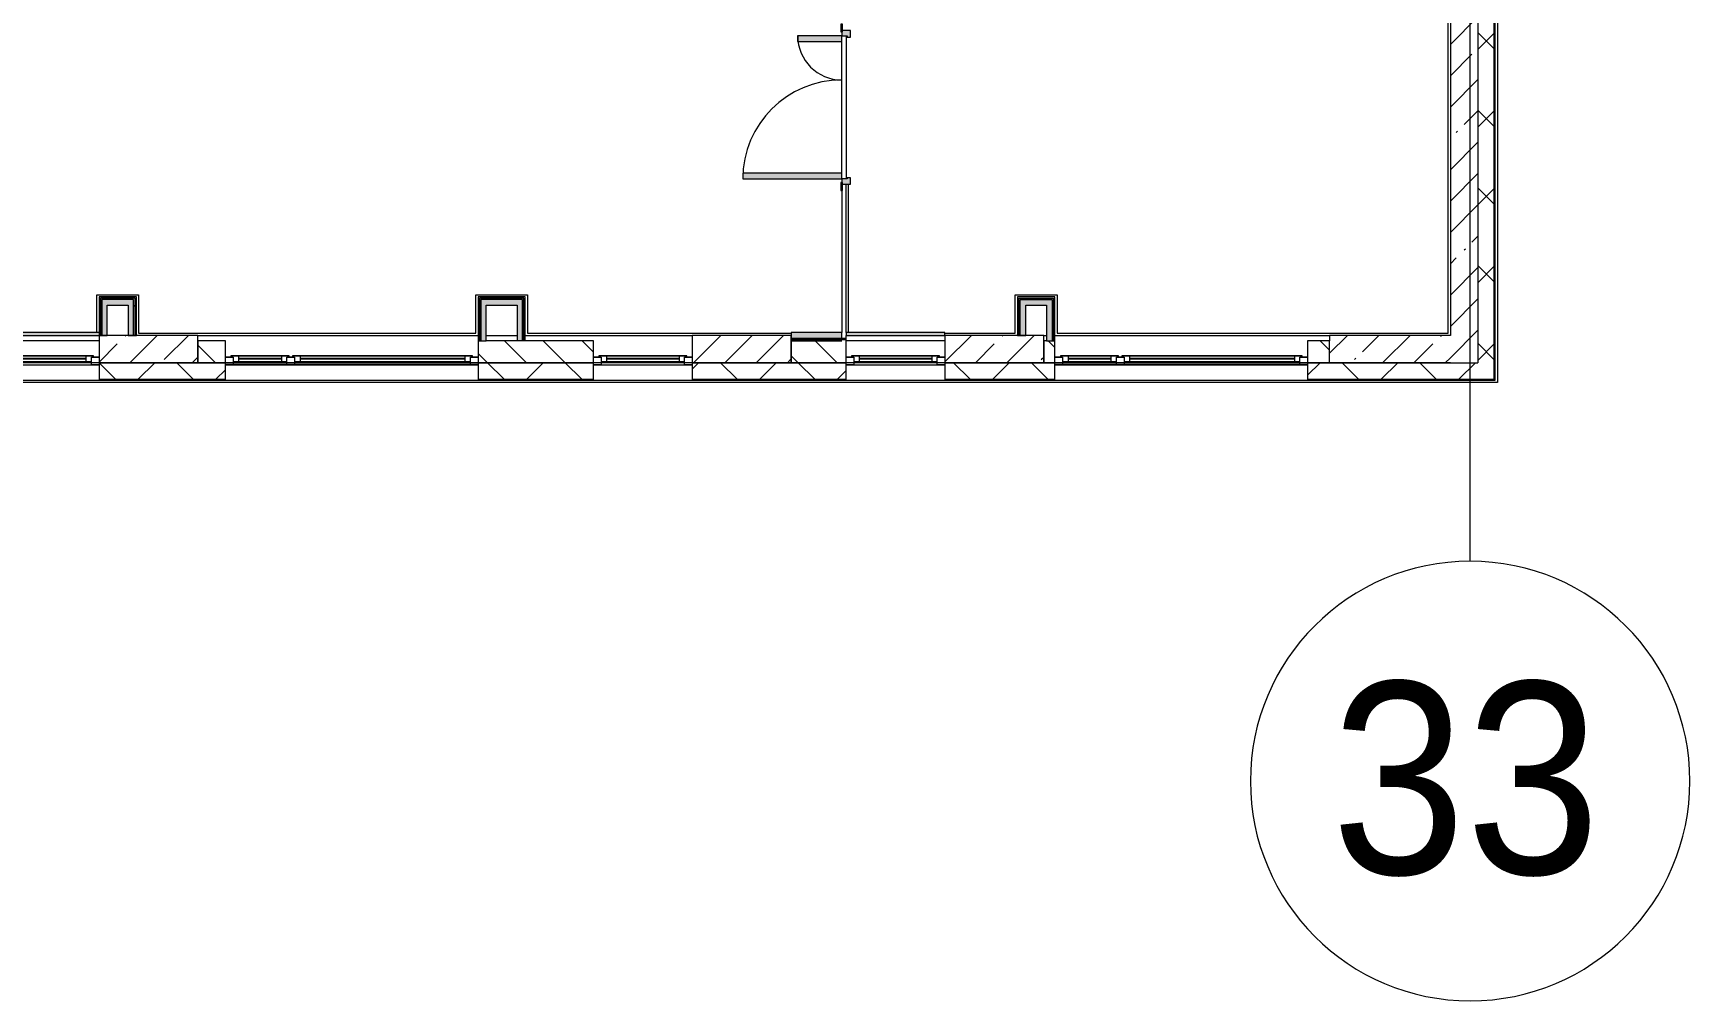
# Model space of a CAD drawing. Header units: millimetres. Extents: x 1311 to 195818, y -8553 to 29000.
# Drawn here: x 180738 to 195818, y -5906 to 2900 of the extents above; entities that cross this region are included whole.
import ezdxf

# ---------------------------------------------------------------- set-up
doc = ezdxf.new("R2010")
doc.units = ezdxf.units.MM
for name, color, linetype, lineweight, true_color in [('A-DOOR-1', 7, 'Continuous', 5, 0xaaaaaa), ('A-DOOR-2', 7, 'Continuous', 5, 0xe2e2e2), ('A-DOOR-FRAM-1', 7, 'Continuous', 5, 0xe2e2e2), ('A-DOOR-FRAM-2', 7, 'Continuous', 5, 0xaaaaaa), ('A-FLOR-1', 7, 'Continuous', 5, 0xaaaaaa), ('I-WALL-2', 7, 'Continuous', 5, 0xe7e7e7), ('I-WALL-3', 7, 'Continuous', 9, 0xe7e7e7)]:
    doc.layers.add(name, color=color, linetype=linetype, lineweight=lineweight, true_color=true_color)
for name, color, linetype, lineweight in [('A-GLAZ-2', 7, 'Continuous', 5), ('A-WALL', 7, 'Continuous', 9), ('A-WALL-3', 7, 'Continuous', 5), ('I-WALL-4', 7, 'Continuous', 5), ('S-COLS-4', 7, 'Continuous', 5), ('Оси', 7, 'Continuous', 9), ('Оси-1', 7, 'Continuous', 20)]:
    doc.layers.add(name, color=color, linetype=linetype, lineweight=lineweight)
doc.styles.add('Arial_1', font='arial.ttf', dxfattribs={"width": 0.9, "height": 1750})
pattern_1 = [(45, (68808.4, 0), (-353.5534, 353.5534), []), (135, (68808.4, 0), (-353.5534, -353.5534), [])]
pattern_2 = [(45, (68808.4, 0), (-285.1231, 285.1231), []), (45, (69093.5, 0), (-285.1231, 285.1231), [504.031, -100.806, 16.764, -84.042])]
pattern_3 = [(45, (68808.4, 0), (-530.33, 530.33), []), (135, (68808.4, 0), (-530.33, -530.33), [])]

# ---------------------------------------------------------------- blocks, each defined once
blk = doc.blocks.new('120_Окно_СКБ_2Ст_Фрамуга сверху - 120_Окно_СКБ_2Ст_2300х2500_h_ ДОО-19727959-1_11_1_птичка')
at = {"layer": 'A-GLAZ-2'}
for p, q in [((-1150, -127), (-1150, -57)), ((-1150, -57), (-1080, -57)), ((1150, -57), (-1150, -57)), ((-1080, -127), (-1150, -127)), ((-1150, -127), (-1100, -127)), ((-1080, -127), (-1100, -127)), ((-1100, -127), (-1100, -137)), ((-1100, -137), (540, -137)), ((540, -137), (-1100, -137)), ((-1080, -57), (-1080, -127)), ((-1080, -57), (1080, -57)), ((520, -87), (-1080, -87)), ((-1080, -87), (-1080, -127)), ((-1030, -137), (-1030, -87)), ((-1030, -107), (470, -107)), ((470, -117), (-1030, -117)), ((470, -137), (470, -87)), ((520, -127), (520, -57)), ((520, -57), (590, -57)), ((520, -127), (520, -87)), ((590, -127), (520, -127)), ((540, -127), (520, -127)), ((540, -127), (570, -127)), ((540, -127), (570, -127)), ((540, -137), (540, -127)), ((590, -127), (570, -127)), ((570, -127), (570, -137)), ((570, -137), (1100, -137)), ((1100, -137), (570, -137)), ((590, -57), (590, -127)), ((1080, -87), (590, -87)), ((590, -87), (590, -127)), ((640, -137), (640, -87)), ((640, -107), (1030, -107)), ((1030, -117), (640, -117)), ((1030, -137), (1030, -87)), ((1080, -127), (1080, -57)), ((1080, -57), (1150, -57)), ((1080, -127), (1080, -87)), ((1150, -127), (1080, -127)), ((1100, -127), (1080, -127)), ((1100, -127), (1150, -127)), ((1100, -137), (1100, -127)), ((1150, -57), (1150, -127))]:
    blk.add_line(p, q, dxfattribs=at)
blk = doc.blocks.new('120_Окно_СКБ_1Ст - 120_Окно_СКБ_1Ст 900х2500_h_ с форточкой-22876038-1_11_1_птичка')
at = {"layer": 'A-GLAZ-2'}
for p, q in [((-450, -127), (-450, -57)), ((-450, -57), (-380, -57)), ((450, -57), (-450, -57)), ((-380, -127), (-450, -127)), ((-450, -127), (-400, -127)), ((-380, -127), (-400, -127)), ((-400, -127), (-400, -137)), ((-400, -137), (400, -137)), ((400, -137), (-400, -137)), ((-380, -57), (-380, -127)), ((380, -87), (-380, -87)), ((-380, -87), (-380, -127)), ((-330, -137), (-330, -87)), ((-330, -107), (330, -107)), ((330, -117), (-330, -117)), ((330, -137), (330, -87)), ((380, -127), (380, -57)), ((380, -57), (450, -57)), ((380, -127), (380, -87)), ((450, -127), (380, -127)), ((400, -127), (380, -127)), ((400, -127), (450, -127)), ((400, -137), (400, -127)), ((450, -57), (450, -127))]:
    blk.add_line(p, q, dxfattribs=at)
blk = doc.blocks.new('110_Дверь_СКБ_2Ст - Д-5_п__в составе перегородки _не входит в спец__-32680960-1_11_1_птичка')
at = {"layer": 'A-DOOR-2'}
for points in [[(-638, 0), (-588, 0), (-588, 901), (-638, 901), (-638, 40)], [(612, 0), (662, 0), (662, 401), (612, 401), (612, 40)]]:
    blk.add_hatch(color=256, dxfattribs=at).paths.add_polyline_path(points)
h = blk.add_hatch(color=256, dxfattribs=at)
h.paths.add_polyline_path([(-688, 0), (-688, -79), (-628, -79), (-628, -49), (-638, -49), (-638, 0)])
h.paths.add_polyline_path([(652, -79), (712, -79), (712, 0), (662, 0), (662, -49), (652, -49)])
at = {"layer": 'A-DOOR-FRAM-1'}
for points in [[(-743, 3), (-743, 0), (-672, 0), (-672, 8), (-743, 8)], [(698, 0), (768, 0), (768, 8), (698, 8)], [(-743, -9), (-688, -9), (-688, -1), (-743, -1)], [(712, -9), (768, -9), (768, -1), (712, -1)]]:
    blk.add_hatch(color=256, dxfattribs=at).paths.add_polyline_path(points)
at = {"layer": 'A-DOOR-1'}
for p, q in [((-638, 901), (-638, 0)), ((-588, 901), (-638, 901)), ((-588, 0), (-588, 901)), ((662, 401), (612, 401)), ((612, 401), (612, 0)), ((662, 0), (662, 401)), ((-638, 0), (-588, 0)), ((612, 0), (662, 0))]:
    blk.add_line(p, q, dxfattribs=at)
for centre, radius, start, end in [((-638, 0), 900, 0, 90), ((662, 0), 400, 90, 180)]:
    blk.add_arc(centre, radius, start, end, dxfattribs=at)
at = {"layer": 'A-DOOR-FRAM-2'}
for p, q in [((-672, 8), (-743, 8)), ((-743, 8), (-743, 0)), ((-743, 0), (-672, 0)), ((-638, 0), (-688, 0)), ((-688, 0), (-688, -79)), ((-672, 0), (-688, 0)), ((-688, 0), (-688, -1)), ((-672, 0), (-672, 8)), ((-672, -1), (-672, 0)), ((-638, -49), (-638, 0)), ((662, 0), (662, -49)), ((712, 0), (662, 0)), ((768, 8), (698, 8)), ((698, 8), (698, 0)), ((712, 0), (698, 0)), ((698, 0), (698, -1)), ((698, 0), (768, 0)), ((712, -79), (712, 0)), ((712, -1), (712, 0)), ((768, 0), (768, 8)), ((-672, -1), (-743, -1)), ((-743, -1), (-743, -9)), ((-743, -9), (-672, -9)), ((-688, -79), (-628, -79)), ((-688, -1), (-672, -1)), ((-672, -9), (-672, -1)), ((-628, -49), (-638, -49)), ((-628, -79), (-628, -49)), ((662, -49), (652, -49)), ((652, -49), (652, -79)), ((652, -79), (712, -79)), ((698, -1), (712, -1)), ((768, -1), (698, -1)), ((698, -1), (698, -9)), ((698, -9), (768, -9)), ((768, -9), (768, -1))]:
    blk.add_line(p, q, dxfattribs=at)
blk = doc.blocks.new('Ось сетки - D8-29747960-1_11_1_птичка')
at = {"layer": 'Оси-1'}
for start, end in [(360, 180), (180, 360)]:
    blk.add_arc((0, 0), 4, start, end, dxfattribs=at)

msp = doc.modelspace()

# ---------------------------------------------------------------- hatches: boundary and pattern name
at = {"layer": 'A-WALL-3'}
h = msp.add_hatch(dxfattribs=at)
h.set_pattern_fill('FP_120', color=256, style=0, pattern_type=2)
h.set_pattern_definition(pattern_1)
h.paths.add_polyline_path([(194038.4, -250), (194038.4, 7700), (193888.4, 7700), (193888.4, -250), (193998.4, -250)])
h.paths.add_polyline_path([(194036.7, 8900), (194038.4, 8900), (194038.4, 10820), (193888.4, 10820), (193888.4, 8900), (193998.4, 8900)])
h.paths.add_polyline_path([(193888.4, 13120), (194038.4, 13120), (194038.4, 13670), (193888.4, 13670), (193888.4, 13293.6)])
h.paths.add_polyline_path([(193888.4, 15220), (194038.4, 15220), (194038.4, 21550), (193888.4, 21550), (193888.4, 15593.2)])
h = msp.add_hatch(dxfattribs=at)
h.set_pattern_fill('FP_102', color=256, style=0, pattern_type=2)
h.set_pattern_definition([(135, (68808.4, 0), (-176.7767, -176.7767), [])])
h.paths.add_polyline_path([(192538.4, -100), (192538.4, 100), (192338.4, 100), (192338.4, -100), (192397.3, -100)])
h.paths.add_polyline_path([(160835.3, -100), (161538.4, -100), (161538.4, 100), (160738.4, 100), (160738.4, -100)])
h.paths.add_polyline_path([(163588.4, -100), (163588.4, 100), (163338.4, 100), (163338.4, -100)])
h.paths.add_polyline_path([(165913.4, -100), (166913.4, -100), (166913.4, 100), (165913.4, 100), (165913.4, 70.9)])
h.paths.add_polyline_path([(169638.4, -100), (170538.4, -100), (170538.4, 100), (169638.4, 100), (169638.4, 82.2)])
h.paths.add_polyline_path([(171688.4, -100), (171688.4, 100), (171438.4, 100), (171438.4, -100)])
h.paths.add_polyline_path([(173988.4, -100), (175038.4, -100), (175038.4, 100), (173988.4, 100), (173988.4, -27.9)])
h.paths.add_polyline_path([(189938.4, -100), (190038.4, -100), (190038.4, 100), (189938.4, 100), (189938.4, -11)])
h.paths.add_polyline_path([(178378.4, -100), (178638.4, -100), (178638.4, 100), (178288.4, 100), (178288.4, -100), (178358.4, -100)])
h.paths.add_polyline_path([(188138.4, -100), (188138.4, 100), (187638.4, 100), (187638.4, -100), (187755.8, -100)])
h.paths.add_polyline_path([(179538.4, -100), (180438.4, -100), (180438.4, 100), (179538.4, 100), (179538.4, -55)])
h.paths.add_polyline_path([(182488.4, -100), (182488.4, 100), (182238.4, 100), (182238.4, -100)])
h.paths.add_polyline_path([(185838.4, -100), (185838.4, 100), (184788.4, 100), (184788.4, -100), (184971, -100)])
h = msp.add_hatch(dxfattribs=at)
h.set_pattern_fill('FP_120', color=256, style=0, pattern_type=2)
h.set_pattern_definition(pattern_1)
h.paths.add_polyline_path([(189038.4, -250), (190038.4, -250), (190038.4, -100), (189038.4, -100), (189038.4, -210)])
h.paths.add_polyline_path([(158018.4, -250), (159838.4, -250), (159838.4, -100), (158018.4, -100)])
h.paths.add_polyline_path([(192338.4, -250), (193888.4, -250), (193888.4, -100), (192338.4, -100), (192338.4, -210)])
h.paths.add_polyline_path([(179538.4, -250), (180438.4, -250), (180438.4, -100), (179538.4, -100), (179538.4, -210)])
h.paths.add_polyline_path([(176158.4, -250), (176838.4, -250), (176838.4, -100), (175938.4, -100), (175938.4, -250), (176038.4, -250)])
h.paths.add_polyline_path([(181338.4, -250), (182488.4, -250), (182488.4, -100), (181338.4, -100), (181338.4, -210)])
h.paths.add_polyline_path([(184788.4, -250), (185838.4, -250), (185838.4, -100), (184788.4, -100), (184788.4, -210)])
h.paths.add_polyline_path([(186738.4, -250), (188138.4, -250), (188138.4, -100), (186738.4, -100), (186738.4, -210)])
h.paths.add_polyline_path([(178472.9, -250), (178638.4, -250), (178638.4, -100), (178288.4, -100), (178288.4, -250)])
h.paths.add_polyline_path([(163588.4, -250), (163588.4, -100), (162438.4, -100), (162438.4, -250), (162691.9, -250)])
h.paths.add_polyline_path([(174759.7, -250), (175038.4, -250), (175038.4, -100), (173988.4, -100), (173988.4, -250)])
h.paths.add_polyline_path([(165888.4, -250), (166938.4, -250), (166938.4, -100), (165888.4, -100), (165888.4, -210)])
h.paths.add_polyline_path([(171046.6, -250), (171688.4, -250), (171688.4, -100), (169638.4, -100), (169638.4, -250), (170118.3, -250)])
h.paths.add_polyline_path([(168738.4, -250), (168738.4, -100), (167838.4, -100), (167838.4, -250), (168261.7, -250)])
h.paths.add_polyline_path([(160835.3, -250), (161538.4, -250), (161538.4, -100), (160738.4, -100), (160738.4, -250)])
at = {"layer": 'I-WALL-2'}
for points in [[(181363.4, 150), (181413.4, 150), (181413.4, 475), (181363.4, 475), (181363.4, 170)], [(181603.4, 425), (181653.4, 425), (181653.4, 475), (181413.4, 475), (181413.4, 425)], [(184863.4, 100), (184863.4, 475), (184813.4, 475), (184813.4, 100)], [(185143.4, 425), (185193.4, 425), (185193.4, 475), (184863.4, 475), (184863.4, 425), (184971, 425)], [(181653.4, 150), (181653.4, 425), (181603.4, 425), (181603.4, 150)], [(185193.4, 100), (185193.4, 425), (185143.4, 425), (185143.4, 100)]]:
    msp.add_hatch(color=256, dxfattribs=at).paths.add_polyline_path(points)
at = {"layer": 'I-WALL-3'}
for points in [[(189773.4, 425), (189963.4, 425), (189963.4, 475), (189723.4, 475), (189723.4, 425)], [(189963.4, 100), (190013.4, 100), (190013.4, 475), (189963.4, 475), (189963.4, 129.3)], [(189723.4, 150), (189773.4, 150), (189773.4, 425), (189723.4, 425), (189723.4, 170)], [(180438.4, 125), (180438.4, 150), (181338.4, 150), (181338.4, 175), (178558.4, 170), (178558.4, 125), (178638.4, 125), (178638.4, 150), (179538.4, 150), (179538.4, 125), (180329.5, 125)]]:
    msp.add_hatch(color=256, dxfattribs=at).paths.add_polyline_path(points)
h = msp.add_hatch(color=256, dxfattribs=at)
h.paths.add_polyline_path([(188098.4, 125), (188098.4, 175), (187638.4, 170), (187638.4, 125), (187755.8, 125)])
h.paths.add_polyline_path([(189038.4, 150), (189038.4, 175), (188138.4, 170), (188138.4, 150), (188684.1, 150)])
at = {"layer": 'I-WALL-4'}
h = msp.add_hatch(dxfattribs=at)
h.set_pattern_fill('FP_101', color=256, style=0, pattern_type=2)
h.set_pattern_definition(pattern_2)
h.paths.add_polyline_path([(193638.4, -100), (193888.4, -100), (193888.4, 7700), (193638.4, 7700), (193638.4, 70.9)])
h = msp.add_hatch(dxfattribs=at)
h.set_pattern_fill('FP_212', color=256, style=0, pattern_type=2)
h.set_pattern_definition(pattern_3)
h.paths.add_polyline_path([(181665.9, 150), (181663.6, 475), (181653.4, 475), (181653.4, 150)])
h = msp.add_hatch(dxfattribs=at)
h.set_pattern_fill('FP_212', color=256, style=0, pattern_type=2)
h.set_pattern_definition(pattern_3)
h.paths.add_polyline_path([(181678.4, 150), (181678.4, 487.5), (181665.9, 487.5), (181665.9, 150)])
h = msp.add_hatch(dxfattribs=at)
h.set_pattern_fill('FP_212', color=256, style=0, pattern_type=2)
h.set_pattern_definition(pattern_3)
h.paths.add_polyline_path([(184800.9, 100), (184800.9, 500), (184788.4, 500), (184788.4, 100)])
h = msp.add_hatch(dxfattribs=at)
h.set_pattern_fill('FP_212', color=256, style=0, pattern_type=2)
h.set_pattern_definition(pattern_3)
h.paths.add_polyline_path([(185205.9, 487.5), (185218.4, 487.5), (185218.4, 500), (184800.9, 500), (184800.9, 487.5), (185193.4, 487.5)])
h = msp.add_hatch(dxfattribs=at)
h.set_pattern_fill('FP_212', color=256, style=0, pattern_type=2)
h.set_pattern_definition(pattern_3)
h.paths.add_polyline_path([(184800.9, 100), (184813.4, 100), (184813.4, 487.5), (184800.9, 487.5), (184800.9, 134.3)])
h = msp.add_hatch(dxfattribs=at)
h.set_pattern_fill('FP_212', color=256, style=0, pattern_type=2)
h.set_pattern_definition(pattern_3)
h.paths.add_polyline_path([(184863.4, 475), (185205.9, 475), (185205.9, 487.5), (184813.4, 487.5), (184813.4, 475)])
h = msp.add_hatch(dxfattribs=at)
h.set_pattern_fill('FP_212', color=256, style=0, pattern_type=2)
h.set_pattern_definition(pattern_3)
h.paths.add_polyline_path([(185205.9, 100), (185205.9, 475), (185193.4, 475), (185193.4, 100)])
h = msp.add_hatch(dxfattribs=at)
h.set_pattern_fill('FP_212', color=256, style=0, pattern_type=2)
h.set_pattern_definition(pattern_3)
h.paths.add_polyline_path([(185218.4, 100), (185218.4, 487.5), (185205.9, 487.5), (185205.9, 100)])
h = msp.add_hatch(dxfattribs=at)
h.set_pattern_fill('FP_212', color=256, style=0, pattern_type=2)
h.set_pattern_definition(pattern_3)
h.paths.add_polyline_path([(190013.4, 100), (190025.9, 100), (190025.9, 487.5), (190013.4, 487.5), (190013.4, 128.7)])
h = msp.add_hatch(dxfattribs=at)
h.set_pattern_fill('FP_212', color=256, style=0, pattern_type=2)
h.set_pattern_definition(pattern_3)
h.paths.add_polyline_path([(190038.4, 100), (190038.4, 500), (190025.9, 500), (190025.9, 100)])
h = msp.add_hatch(dxfattribs=at)
h.set_pattern_fill('FP_212', color=256, style=0, pattern_type=2)
h.set_pattern_definition(pattern_3)
h.paths.add_polyline_path([(188095.9, 112.5), (188138.4, 112.5), (188138.4, 125), (187638.4, 125), (187638.4, 112.5), (187755.8, 112.5)])
h = msp.add_hatch(dxfattribs=at)
h.set_pattern_fill('FP_212', color=256, style=0, pattern_type=2)
h.set_pattern_definition(pattern_3)
h.paths.add_polyline_path([(188138.4, 100), (188138.4, 112.5), (187638.4, 112.5), (187638.4, 100), (188098.4, 100)])
h = msp.add_hatch(dxfattribs=at)
h.set_pattern_fill('FP_101', color=256, style=0, pattern_type=2)
h.set_pattern_definition(pattern_2)
h.paths.add_polyline_path([(193325.6, -100), (193638.4, -100), (193638.4, 150), (192538.4, 150), (192538.4, -100)])
at = {"layer": 'S-COLS-4'}
h = msp.add_hatch(dxfattribs=at)
h.set_pattern_fill('FP_101', color=256, style=0, pattern_type=2)
h.set_pattern_definition(pattern_2)
h.paths.add_polyline_path([(182186.1, -100), (182238.4, -100), (182238.4, 150), (181338.4, 150), (181338.4, -100)])
h = msp.add_hatch(dxfattribs=at)
h.set_pattern_fill('FP_101', color=256, style=0, pattern_type=2)
h.set_pattern_definition(pattern_2)
h.paths.add_polyline_path([(186827.5, -100), (187638.4, -100), (187638.4, 150), (186738.4, 150), (186738.4, -100)])
h = msp.add_hatch(dxfattribs=at)
h.set_pattern_fill('FP_101', color=256, style=0, pattern_type=2)
h.set_pattern_definition(pattern_2)
h.paths.add_polyline_path([(189938.4, -100), (189938.4, 150), (189038.4, 150), (189038.4, -100), (189612.4, -100)])

# ---------------------------------------------------------------- linework, layer by layer
at = {"layer": 'A-FLOR-1'}
for p, q in [((193618.4, 170), (193618.4, 7721)), ((188158.4, 1525), (188158.4, 175)), ((181318.4, 174.4), (181318.4, 520)), ((181318.4, 520), (181698.4, 520)), ((181698.4, 520), (181698.4, 170)), ((184768.4, 170), (184768.4, 520)), ((184768.4, 520), (185238.4, 520)), ((185238.4, 520), (185238.4, 170)), ((189678.4, 170), (189678.4, 520)), ((189678.4, 520), (190058.4, 520)), ((190058.4, 520), (190058.4, 170)), ((181698.4, 170), (184768.4, 170)), ((185238.4, 170), (187638.4, 170)), ((189038.4, 170), (189678.4, 170)), ((190058.4, 170), (193618.4, 170))]:
    msp.add_line(p, q, dxfattribs=at)
at = {"layer": 'A-WALL'}
for p, q in [((194038.4, -250), (194038.4, 7700)), ((194041.4, -253), (194041.4, 7700)), ((181350.9, 487.5), (181350.9, 150)), ((181665.9, 487.5), (181350.9, 487.5)), ((181363.4, 475), (181363.4, 150)), ((181653.4, 475), (181363.4, 475)), ((181653.4, 150), (181653.4, 475)), ((181665.9, 150), (181665.9, 487.5)), ((184800.9, 487.5), (184800.9, 100)), ((185205.9, 487.5), (184800.9, 487.5)), ((184813.4, 475), (184813.4, 100)), ((185193.4, 475), (184813.4, 475)), ((185193.4, 100), (185193.4, 475)), ((185205.9, 100), (185205.9, 487.5)), ((189710.9, 487.5), (190025.9, 487.5)), ((189710.9, 150), (189710.9, 487.5)), ((189723.4, 475), (190013.4, 475)), ((189723.4, 150), (189723.4, 475)), ((190013.4, 475), (190013.4, 100)), ((190025.9, 487.5), (190025.9, 100)), ((188098.4, 125), (188098.4, 175)), ((188138.4, 175), (188138.4, 150)), ((187638.4, 125), (188138.4, 125)), ((187638.4, 112.5), (188138.4, 112.5)), ((187638.4, 100), (187638.4, 100)), ((187638.4, 100), (188098.4, 100)), ((192538.4, -100), (192538.4, 100)), ((182238.4, -100), (182488.4, -100)), ((182488.4, -100), (182238.4, -100)), ((184788.4, -100), (185838.4, -100)), ((185838.4, -100), (184788.4, -100)), ((187638.4, -100), (188138.4, -100)), ((188138.4, -100), (187638.4, -100)), ((189938.4, -100), (190038.4, -100)), ((190038.4, -100), (189938.4, -100)), ((192538.4, -100), (192338.4, -100)), ((192338.4, -100), (193638.4, -100)), ((181338.4, -250), (182488.4, -250)), ((181338.4, -253), (182488.4, -253)), ((184788.4, -250), (185838.4, -250)), ((184788.4, -253), (185838.4, -253)), ((186738.4, -250), (188138.4, -250)), ((186738.4, -253), (188138.4, -253)), ((189038.4, -250), (190038.4, -250)), ((189038.4, -253), (190038.4, -253)), ((192338.4, -250), (194038.4, -250)), ((192338.4, -253), (194041.4, -253))]:
    msp.add_line(p, q, dxfattribs=at)
at = {"layer": 'A-WALL-3'}
for p, q in [((194068.4, 11722), (194068.4, -280)), ((194046.4, -258), (194046.4, 10820)), ((193888.4, 8900), (193888.4, -100)), ((182488.4, 100), (182238.4, 100)), ((182238.4, 100), (182238.4, -100)), ((182488.4, -258), (182488.4, 100)), ((184788.4, 100), (184788.4, -258)), ((185838.4, 100), (184863.4, 100)), ((185838.4, -258), (185838.4, 100)), ((187638.4, 100), (187638.4, -100)), ((188138.4, -258), (188138.4, 100)), ((189963.4, 100), (189938.4, 100)), ((189938.4, 100), (189938.4, -100)), ((190038.4, -258), (190038.4, 100)), ((192538.4, 100), (192338.4, 100)), ((192338.4, 100), (192338.4, -258)), ((182238.4, -100), (180438.4, -100)), ((181338.4, -100), (181338.4, -258)), ((182488.4, -100), (184788.4, -100)), ((187638.4, -100), (185838.4, -100)), ((186738.4, -100), (186738.4, -258)), ((189938.4, -100), (188138.4, -100)), ((189038.4, -100), (189038.4, -258)), ((190038.4, -100), (192338.4, -100)), ((193638.4, -100), (192538.4, -100)), ((178288.4, -258), (181338.4, -258)), ((194068.4, -280), (178288.4, -280)), ((181338.4, -258), (194046.4, -258))]:
    msp.add_line(p, q, dxfattribs=at)
at = {"layer": 'I-WALL-4'}
for p, q in [((193638.4, 8900), (193638.4, 150)), ((188098.4, 1575), (188098.4, 2875)), ((188138.4, 2875), (188138.4, 1575)), ((188138.4, 175), (188138.4, 1525)), ((188098.4, 1470), (188098.4, 175)), ((181338.4, 500), (181338.4, 150)), ((181678.4, 500), (181338.4, 500)), ((181678.4, 150), (181678.4, 500)), ((184788.4, 500), (184788.4, 100)), ((185218.4, 500), (184788.4, 500)), ((185218.4, 100), (185218.4, 500)), ((190038.4, 500), (189698.4, 500)), ((189698.4, 500), (189698.4, 150)), ((190038.4, 100), (190038.4, 500)), ((181413.4, 150), (181413.4, 425)), ((181413.4, 425), (181603.4, 425)), ((181603.4, 425), (181603.4, 150)), ((184863.4, 100), (184863.4, 425)), ((184863.4, 425), (185143.4, 425)), ((185143.4, 425), (185143.4, 100)), ((189773.4, 425), (189963.4, 425)), ((189773.4, 150), (189773.4, 425)), ((189963.4, 425), (189963.4, 100)), ((181338.4, 175), (178558.4, 175)), ((188098.4, 175), (187638.4, 175)), ((187638.4, 175), (187638.4, 100)), ((189038.4, 175), (188138.4, 175)), ((189038.4, 150), (189038.4, 175)), ((180438.4, 150), (181338.4, 150)), ((181338.4, 100), (180438.4, 100)), ((181338.4, 150), (181413.4, 150)), ((181603.4, 150), (181678.4, 150)), ((182238.4, 150), (184788.4, 150)), ((184788.4, 100), (184863.4, 100)), ((184863.4, 150), (185143.4, 150)), ((185218.4, 150), (186738.4, 150)), ((188138.4, 100), (188138.4, 150)), ((188138.4, 150), (189038.4, 150)), ((189038.4, 100), (188138.4, 100)), ((189698.4, 150), (189773.4, 150)), ((189938.4, 150), (189963.4, 150)), ((189963.4, 100), (190038.4, 100)), ((190038.4, 150), (192538.4, 150)), ((193638.4, 150), (192538.4, 150)), ((192538.4, 150), (192538.4, 100)), ((181338.4, -100), (180438.4, -100)), ((184788.4, -100), (182488.4, -100)), ((186738.4, -100), (185838.4, -100)), ((189038.4, -100), (188138.4, -100)), ((192338.4, -100), (190038.4, -100)), ((193638.4, -100), (193888.4, -100))]:
    msp.add_line(p, q, dxfattribs=at)
at = {"layer": 'S-COLS-4'}
for p, q in [((182238.4, 150), (181338.4, 150)), ((181338.4, 150), (181338.4, -100)), ((182238.4, 100), (182238.4, 150)), ((182238.4, -100), (182238.4, 100)), ((187638.4, 150), (186738.4, 150)), ((186738.4, 150), (186738.4, -100)), ((187638.4, 100), (187638.4, 150)), ((187638.4, -100), (187638.4, 100)), ((189938.4, 150), (189038.4, 150)), ((189038.4, 150), (189038.4, -100)), ((189938.4, 100), (189938.4, 150)), ((189938.4, -100), (189938.4, 100)), ((181338.4, -100), (182238.4, -100)), ((186738.4, -100), (187638.4, -100)), ((189038.4, -100), (189938.4, -100))]:
    msp.add_line(p, q, dxfattribs=at)
at = {"layer": 'Оси'}
msp.add_line((193818.4, -1906.3), (193818.4, 9979), dxfattribs=at)

# ---------------------------------------------------------------- block references
at = {"layer": 'A-DOOR-1', "rotation": 90}
msp.add_blockref('110_Дверь_СКБ_2Ст - Д-5_п__в составе перегородки _не входит в спец__-32680960-1_11_1_птичка', (188097.9, 2212.5), dxfattribs=at)
at = {"layer": 'A-GLAZ-2', "rotation": 180}
for name, p in [('120_Окно_СКБ_1Ст - 120_Окно_СКБ_1Ст 900х2500_h_ с форточкой-22876038-1_11_1_птичка', (180888.4, -175)), ('120_Окно_СКБ_2Ст_Фрамуга сверху - 120_Окно_СКБ_2Ст_2300х2500_h_ ДОО-19727959-1_11_1_птичка', (183638.4, -175)), ('120_Окно_СКБ_1Ст - 120_Окно_СКБ_1Ст 900х2500_h_ с форточкой-22876038-1_11_1_птичка', (186288.4, -175)), ('120_Окно_СКБ_1Ст - 120_Окно_СКБ_1Ст 900х2500_h_ с форточкой-22876038-1_11_1_птичка', (188588.4, -175)), ('120_Окно_СКБ_2Ст_Фрамуга сверху - 120_Окно_СКБ_2Ст_2300х2500_h_ ДОО-19727959-1_11_1_птичка', (191188.4, -175))]:
    msp.add_blockref(name, p, dxfattribs=at)
at = {"layer": 'Оси-1', "xscale": 499.9999999999995, "yscale": 499.9999999999995, "zscale": 499.9999999999995}
msp.add_blockref('Ось сетки - D8-29747960-1_11_1_птичка', (193818.4, -3906.3), dxfattribs=at)

# ---------------------------------------------------------------- texts
at = {"layer": 'Оси', "insert": (192555.3, -3003), "char_height": 1750, "width": 3030.379, "attachment_point": 1, "style": 'Arial_1'}
msp.add_mtext('33', dxfattribs=at)

doc.saveas('drawing.dxf')
